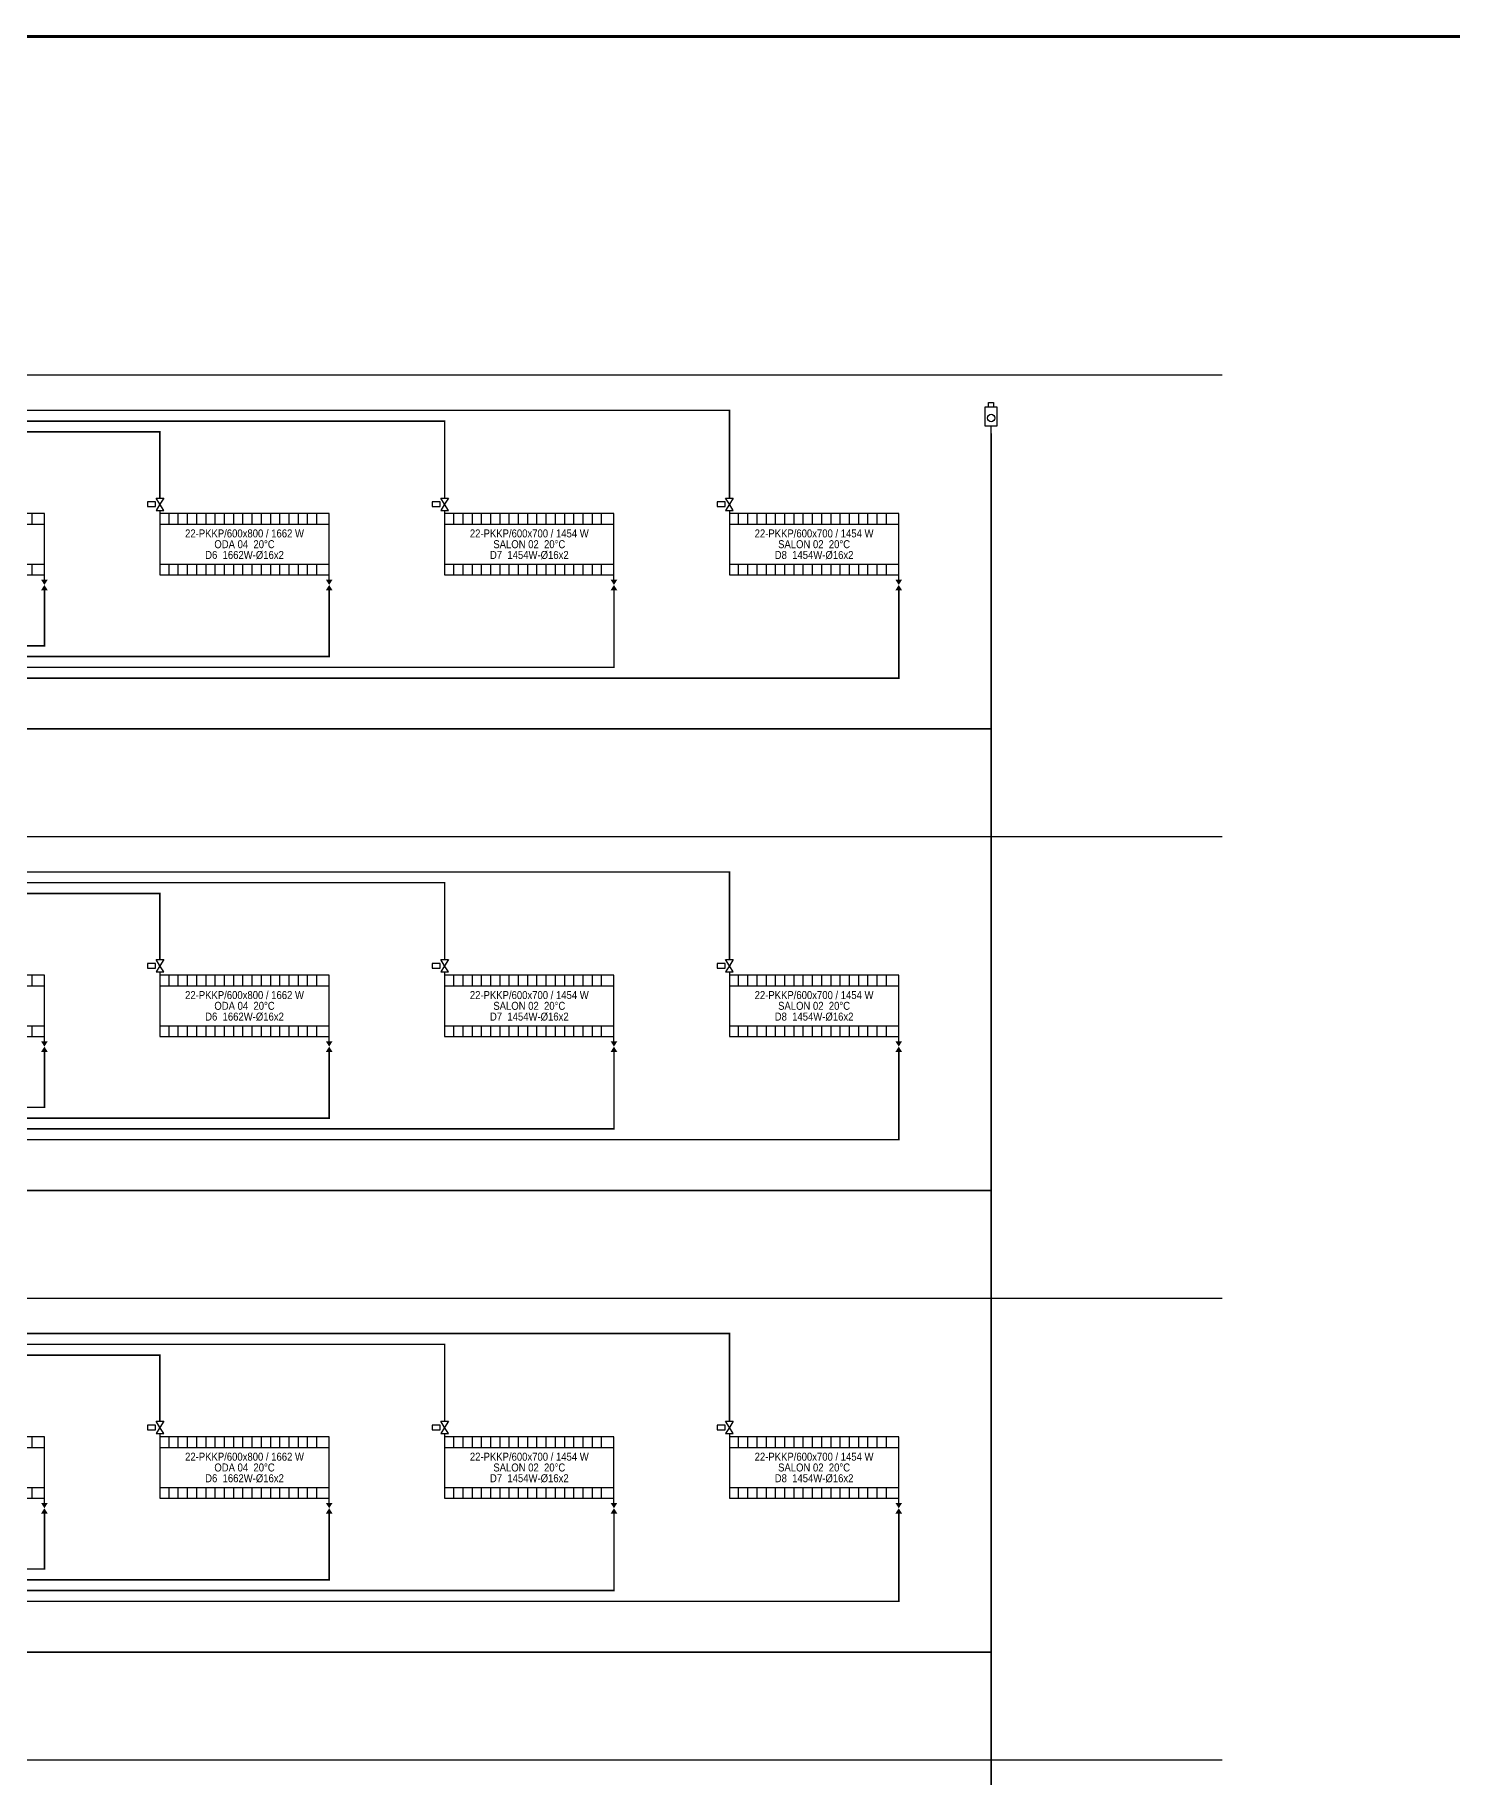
# Model space of a CAD drawing. Header units: centimetres. Extents: x -61 to 14522, y -12981 to 1521.
# Drawn here: x 5830 to 6750, y -1502 to -370 of the extents above; entities that cross this region are included whole.
import ezdxf
from ezdxf.enums import TextEntityAlignment as Align

# ---------------------------------------------------------------- set-up
doc = ezdxf.new("R2010")
doc.units = ezdxf.units.CM
doc.linetypes.add('DASHED', pattern=[1.524, 1.27, -0.254])
for name, color, linetype in [('ROTAS-ISITMA-CAP', 41, 'Continuous'), ('ROTAS-ISITMA-DONUS', 30, 'DASHED'), ('ROTAS-ISITMA-GIDIS', 10, 'Continuous'), ('ROTAS-KAT-BANDI', 8, 'Continuous'), ('ROTAS-PAFTA', 7, 'Continuous'), ('ROTAS-RADYATOR', 2, 'Continuous'), ('ROTAS-VANA', 1, 'Continuous')]:
    doc.layers.add(name, color=color, linetype=linetype)
doc.styles.add('ROTAS', font='arial.ttf')

# ---------------------------------------------------------------- blocks, each defined once
blk = doc.blocks.new('ROTAS-RADYATOR-SEMA')
for points in [[(107.8, -3), (112.2, -3), (110, -6.5)], [(107.8, -10), (112.2, -10), (110, -6.5)]]:
    blk.add_hatch(color=7).paths.add_polyline_path(points)
for p, q in [((0, 42), (0, 40)), ((6, 33), (6, 40)), ((12, 33), (12, 40)), ((18, 33), (18, 40)), ((24, 33), (24, 40)), ((30, 33), (30, 40)), ((36, 33), (36, 40)), ((42, 33), (42, 40)), ((48, 33), (48, 40)), ((54, 33), (54, 40)), ((60, 33), (60, 40)), ((66, 33), (66, 40)), ((72, 33), (72, 40)), ((78, 33), (78, 40)), ((84, 33), (84, 40)), ((90, 33), (90, 40)), ((96, 33), (96, 40)), ((102, 33), (102, 40)), ((0, 33), (110, 33)), ((0, 7), (110, 7)), ((6, 0), (6, 7)), ((12, 0), (12, 7)), ((18, 0), (18, 7)), ((24, 0), (24, 7)), ((30, 0), (30, 7)), ((36, 0), (36, 7)), ((42, 0), (42, 7)), ((48, 0), (48, 7)), ((54, 0), (54, 7)), ((60, 0), (60, 7)), ((66, 0), (66, 7)), ((72, 0), (72, 7)), ((78, 0), (78, 7)), ((84, 0), (84, 7)), ((90, 0), (90, 7)), ((96, 0), (96, 7)), ((102, 0), (102, 7)), ((110, -3), (110, 0))]:
    blk.add_line(p, q)
for points in [[(-8, 44.5), (-2.8, 44.5), (-2.8, 47.5), (-8, 47.5)], [(-2.5, 50), (2.5, 50), (0, 46)], [(-2.5, 42), (2.5, 42), (0, 46)], [(0, 0), (110, 0), (110, 40), (0, 40)]]:
    blk.add_lwpolyline(points, close=True)
blk = doc.blocks.new('ROTAS-R-OHAC')
blk.add_line((0, 0), (0, 5))
blk.add_lwpolyline([(-4, 5), (4, 5), (4, 17), (-4, 17)], close=True)
blk.add_lwpolyline([(-1.6, 17), (-1.6, 20), (1.6, 20), (1.6, 17)])
blk.add_circle((0, 10), 2.4)

msp = doc.modelspace()

# ---------------------------------------------------------------- linework, layer by layer
at = {"layer": 'ROTAS-ISITMA-DONUS', "ltscale": 12, "const_width": 1}
for points in [[(6451, -4140), (6451, -629)], [(4790, -706), (4570, -706), (4570, -821), (6451, -821)], [(6391, -731), (6391, -788), (4804, -788), (4804, -716)], [(6206, -731), (6206, -781), (4818, -781), (4818, -716)], [(6021, -731), (6021, -774), (4832, -774), (4832, -716)], [(5836, -731), (5836, -767), (4846, -767), (4846, -716)], [(4790, -1006), (4570, -1006), (4570, -1121), (6451, -1121)], [(6391, -1031), (6391, -1088), (4804, -1088), (4804, -1016)], [(6206, -1031), (6206, -1081), (4818, -1081), (4818, -1016)], [(6021, -1031), (6021, -1074), (4832, -1074), (4832, -1016)], [(5836, -1031), (5836, -1067), (4846, -1067), (4846, -1016)], [(4790, -1306), (4570, -1306), (4570, -1421), (6451, -1421)], [(6391, -1331), (6391, -1388), (4804, -1388), (4804, -1316)], [(6206, -1331), (6206, -1381), (4818, -1381), (4818, -1316)], [(6021, -1331), (6021, -1374), (4832, -1374), (4832, -1316)], [(5836, -1331), (5836, -1367), (4846, -1367), (4846, -1316)]]:
    msp.add_lwpolyline(points, dxfattribs=at)
at = {"layer": 'ROTAS-ISITMA-GIDIS', "const_width": 1}
for points in [[(4804, -676), (4804, -614), (6281, -614), (6281, -671)], [(4818, -676), (4818, -621), (6096, -621), (6096, -671)], [(4832, -676), (4832, -628), (5911, -628), (5911, -671)], [(4804, -976), (4804, -914), (6281, -914), (6281, -971)], [(4818, -976), (4818, -921), (6096, -921), (6096, -971)], [(4832, -976), (4832, -928), (5911, -928), (5911, -971)], [(4804, -1276), (4804, -1214), (6281, -1214), (6281, -1271)], [(4818, -1276), (4818, -1221), (6096, -1221), (6096, -1271)], [(4832, -1276), (4832, -1228), (5911, -1228), (5911, -1271)]]:
    msp.add_lwpolyline(points, dxfattribs=at)
at = {"layer": 'ROTAS-KAT-BANDI'}
for points in [[(2000, -591), (6601, -591)], [(2000, -891), (6601, -891)], [(2000, -1191), (6601, -1191)], [(2000, -1491), (6601, -1491)]]:
    msp.add_lwpolyline(points, dxfattribs=at)
at = {"layer": 'ROTAS-PAFTA', "const_width": 2}
msp.add_lwpolyline([(1940, -6083.2), (9201, -6083.2), (9201, -371), (1940, -371)], close=True, dxfattribs=at)

# ---------------------------------------------------------------- block references
at = {"layer": 'ROTAS-RADYATOR'}
for p in [(5726, -721), (5911, -721), (6096, -721), (6281, -721), (5726, -1021), (5911, -1021), (6096, -1021), (6281, -1021), (5726, -1321), (5911, -1321), (6096, -1321), (6281, -1321)]:
    msp.add_blockref('ROTAS-RADYATOR-SEMA', p, dxfattribs=at)
at = {"layer": 'ROTAS-VANA'}
msp.add_blockref('ROTAS-R-OHAC', (6451, -629), dxfattribs=at)

# ---------------------------------------------------------------- texts
at = {"layer": 'ROTAS-ISITMA-CAP', "style": 'ROTAS', "width": 0.85}
for s, p in [('D6  1662W-Ø16x2', (5966, -708)), ('D7  1454W-Ø16x2', (6151, -708)), ('D8  1454W-Ø16x2', (6336, -708)), ('D6  1662W-Ø16x2', (5966, -1008)), ('D7  1454W-Ø16x2', (6151, -1008)), ('D8  1454W-Ø16x2', (6336, -1008)), ('D6  1662W-Ø16x2', (5966, -1308)), ('D7  1454W-Ø16x2', (6151, -1308)), ('D8  1454W-Ø16x2', (6336, -1308))]:
    msp.add_text(s, height=5.2, dxfattribs=at).set_placement(p, align=Align.MIDDLE_CENTER)
at = {"layer": 'ROTAS-RADYATOR', "style": 'ROTAS', "width": 0.85}
for s, p in [('22-PKKP/600x800 / 1662 W', (5966, -694)), ('ODA 04  20°C', (5966, -701)), ('22-PKKP/600x700 / 1454 W', (6151, -694)), ('SALON 02  20°C', (6151, -701)), ('22-PKKP/600x700 / 1454 W', (6336, -694)), ('SALON 02  20°C', (6336, -701)), ('22-PKKP/600x800 / 1662 W', (5966, -994)), ('22-PKKP/600x700 / 1454 W', (6151, -994)), ('22-PKKP/600x700 / 1454 W', (6336, -994)), ('ODA 04  20°C', (5966, -1001)), ('SALON 02  20°C', (6151, -1001)), ('SALON 02  20°C', (6336, -1001)), ('22-PKKP/600x800 / 1662 W', (5966, -1294)), ('ODA 04  20°C', (5966, -1301)), ('22-PKKP/600x700 / 1454 W', (6151, -1294)), ('SALON 02  20°C', (6151, -1301)), ('22-PKKP/600x700 / 1454 W', (6336, -1294)), ('SALON 02  20°C', (6336, -1301))]:
    msp.add_text(s, height=5.2, dxfattribs=at).set_placement(p, align=Align.MIDDLE_CENTER)

doc.saveas('drawing.dxf')
